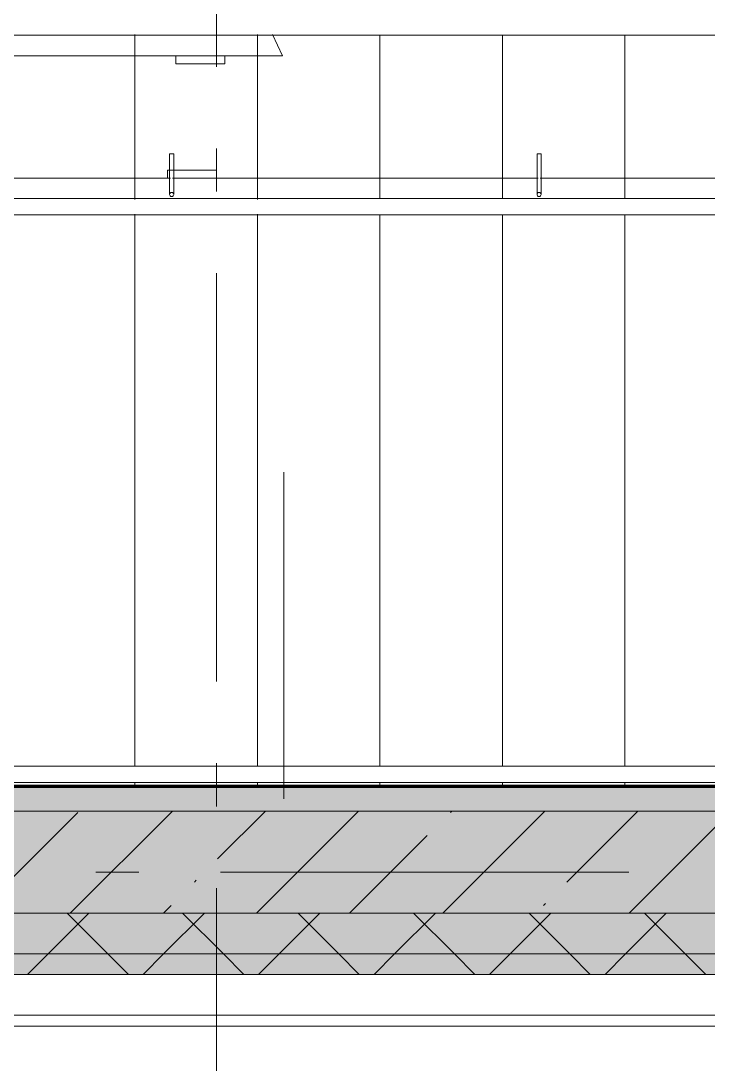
# Model space of a CAD drawing. Header units: millimetres. Extents: x -537608 to 253996, y -217170 to 186033.
# Drawn here: x -295341 to -293657, y 430 to 2985 of the extents above; entities that cross this region are included whole.
import ezdxf

# ---------------------------------------------------------------- set-up
doc = ezdxf.new("R2010")
doc.units = ezdxf.units.MM
doc.layers.add('16) Лак 1.6м', color=160, linetype='Continuous', lineweight=90)
doc.layers.add('PDF _Геометрия', color=7, linetype='Continuous')
doc.layers.add('PDF _Сплошная заливка', color=7, linetype='Continuous', true_color=0xffffff)

msp = doc.modelspace()

# ---------------------------------------------------------------- hatches: boundary and pattern name
at = {"layer": 'PDF _Сплошная заливка', "true_color": 0x56bc34, "transparency": 33554559}
h = msp.add_hatch(color=85, dxfattribs=at)
h.paths.add_polyline_path([(-291711.3546, 1049.3435), (-291711.3546, 1109.3442), (-297761.3568, 1109.3442), (-297761.3568, 1049.3435), (-292091.069, 1049.3435)], flags=0)
h.paths.add_polyline_path([(-298761.3568, 1049.3435), (-298761.3568, 1109.3442), (-298931.3584, 1109.3442), (-298931.3584, 1049.3435), (-298794.8955, 1049.3435)], flags=0)
at = {"layer": 'PDF _Сплошная заливка', "transparency": 33554559}
h = msp.add_hatch(color=256, dxfattribs=at)
h.paths.add_polyline_path([(-291661.3544, 799.3446), (-291461.3557, 799.3446), (-291461.3557, 1049.3435), (-297761.3568, 1049.3435), (-297761.3568, 799.3446), (-291672.0805, 799.3446)], flags=0)
h.paths.add_polyline_path([(-298761.3568, 799.3446), (-298761.3568, 1049.3435), (-298931.3584, 1049.3435), (-298931.3584, 799.3446), (-298794.8955, 799.3446)], flags=0)
h = msp.add_hatch(color=256, dxfattribs=at)
h.paths.add_polyline_path([(-291511.3559, 699.3442), (-291511.3559, 799.3446), (-297824.3565, 799.3446), (-297824.3565, 699.3442), (-291561.3561, 699.3442)], flags=0)
h.paths.add_polyline_path([(-298961.3577, 699.3442), (-298699.356, 699.3442), (-298699.356, 799.3446), (-298961.3577, 799.3446), (-298961.3577, 787.667)], flags=0)
h.paths.add_polyline_path([(-300942.9067, 699.3442), (-299461.3555, 699.3442), (-299461.3555, 799.3446), (-300942.9067, 799.3446)], flags=0)
h.paths.add_polyline_path([(-301942.9067, 699.3442), (-301942.9067, 799.3446), (-303150.9122, 799.3446), (-303150.9122, 699.3442), (-302146.8044, 699.3442)], flags=0)
h.paths.add_polyline_path([(-307970.9122, 699.3442), (-307970.9122, 799.3446), (-309150.912, 799.3446), (-309150.912, 699.3442), (-308012.6536, 699.3442)], flags=0)
h.paths.add_polyline_path([(-305498.7176, 699.3442), (-304970.9123, 699.3442), (-304970.9123, 799.3446), (-306150.9121, 799.3446), (-306150.9121, 699.3442)], flags=0)
h.paths.add_polyline_path([(-310970.912, 699.3442), (-310970.912, 799.3446), (-312150.9119, 799.3446), (-312150.9119, 699.3442), (-311364.5669, 699.3442)], flags=0)
h.paths.add_polyline_path([(-313970.9119, 699.3442), (-313970.9119, 799.3446), (-315150.9119, 799.3446), (-315150.9119, 699.3442), (-314716.4758, 699.3442)], flags=0)
h.paths.add_polyline_path([(-318150.9161, 699.3442), (-316970.9161, 699.3442), (-316970.9161, 799.3446), (-318150.9161, 799.3446)], flags=0)
h.paths.add_polyline_path([(-320163.3342, 699.3442), (-319970.916, 699.3442), (-319970.916, 799.3446), (-321450.9172, 799.3446), (-321450.9172, 699.3442), (-320582.325, 699.3442)], flags=0)
h.paths.add_polyline_path([(-324450.9171, 699.3442), (-323270.9173, 699.3442), (-323270.9173, 799.3446), (-324450.9171, 799.3446)], flags=0)
h.paths.add_polyline_path([(-326270.9172, 699.3442), (-326270.9172, 799.3446), (-327450.917, 799.3446), (-327450.917, 699.3442), (-326448.1699, 699.3442)], flags=0)
h.paths.add_polyline_path([(-329270.9171, 699.3442), (-329270.9171, 799.3446), (-330450.9212, 799.3446), (-330450.9212, 699.3442), (-329381.0923, 699.3442)], flags=0)
h.paths.add_polyline_path([(-333151.992, 699.3442), (-332270.917, 699.3442), (-332270.917, 799.3446), (-333450.9168, 799.3446), (-333450.9168, 699.3442)], flags=0)
h.paths.add_polyline_path([(-335270.9212, 699.3442), (-335270.9212, 799.3446), (-336450.9211, 799.3446), (-336450.9211, 699.3442), (-335665.928, 699.3442)], flags=0)
h.paths.add_polyline_path([(-338270.9168, 699.3442), (-338270.9168, 799.3446), (-339511.363, 799.3446), (-339511.363, 699.3442), (-339017.8456, 699.3442)], flags=0)
h.paths.add_polyline_path([(-341211.3702, 699.3442), (-341211.3702, 799.3446), (-342511.3672, 799.3446), (-342511.3672, 699.3442), (-341531.7729, 699.3442)], flags=0)
h.paths.add_polyline_path([(-344464.6997, 699.3442), (-344211.3658, 699.3442), (-344211.3658, 799.3446), (-345511.3714, 799.3446), (-345511.3714, 699.3442), (-344883.6905, 699.3442)], flags=0)
h.paths.add_polyline_path([(-348511.367, 699.3442), (-347211.3701, 699.3442), (-347211.3701, 799.3446), (-348511.367, 799.3446)], flags=0)
h.paths.add_polyline_path([(-349911.5538, 699.3442), (-349386.3707, 699.3442), (-349386.3707, 799.3446), (-359224.3735, 799.3446), (-359224.3735, 699.3442), (-351587.5169, 699.3442)], flags=0)
h.paths.add_polyline_path([(-360805.2708, 699.3442), (-360099.3686, 699.3442), (-360099.3686, 799.3446), (-368361.3744, 799.3446), (-368361.3744, 699.3442), (-361643.2523, 699.3442)], flags=0)
h = msp.add_hatch(color=256, dxfattribs=at)
h.paths.add_polyline_path([(-291672.0805, 649.3439), (-291561.3561, 649.3439), (-291561.3561, 699.3442), (-297824.3565, 699.3442), (-297824.3565, 649.3439), (-291688.3546, 649.3439)], flags=0)
h.paths.add_polyline_path([(-299632.8727, 649.3439), (-299461.3555, 649.3439), (-299461.3555, 699.3442), (-300942.9067, 699.3442), (-300942.9067, 649.3439), (-300470.8499, 649.3439)], flags=0)
h.paths.add_polyline_path([(-298699.356, 649.3439), (-298699.356, 699.3442), (-298961.3577, 699.3442), (-298961.3577, 649.3439), (-298794.8955, 649.3439)], flags=0)
h.paths.add_polyline_path([(-301942.9067, 649.3439), (-301942.9067, 699.3442), (-303150.9122, 699.3442), (-303150.9122, 649.3439), (-302146.8044, 649.3439)], flags=0)
h.paths.add_polyline_path([(-304970.9123, 649.3439), (-304970.9123, 699.3442), (-306150.9121, 699.3442), (-306150.9121, 649.3439), (-305498.7176, 649.3439)], flags=0)
h.paths.add_polyline_path([(-307970.9122, 649.3439), (-307970.9122, 699.3442), (-309150.912, 699.3442), (-309150.912, 649.3439), (-308012.6536, 649.3439)], flags=0)
h.paths.add_polyline_path([(-310970.912, 649.3439), (-310970.912, 699.3442), (-312150.9119, 699.3442), (-312150.9119, 649.3439), (-311364.5669, 649.3439)], flags=0)
h.paths.add_polyline_path([(-313970.9119, 649.3439), (-313970.9119, 699.3442), (-315150.9119, 699.3442), (-315150.9119, 649.3439), (-314716.4758, 649.3439)], flags=0)
h.paths.add_polyline_path([(-320163.3342, 649.3439), (-319970.916, 649.3439), (-319970.916, 699.3442), (-321450.9172, 699.3442), (-321450.9172, 649.3439), (-320582.325, 649.3439)], flags=0)
h.paths.add_polyline_path([(-318150.9161, 649.3439), (-316970.9161, 649.3439), (-316970.9161, 699.3442), (-318150.9161, 699.3442)], flags=0)
h.paths.add_polyline_path([(-323270.9173, 649.3439), (-323270.9173, 699.3442), (-324450.9171, 699.3442), (-324450.9171, 649.3439), (-323934.2382, 649.3439)], flags=0)
h.paths.add_polyline_path([(-326448.1699, 649.3439), (-326270.9172, 649.3439), (-326270.9172, 699.3442), (-327450.917, 699.3442), (-327450.917, 649.3439), (-327286.1471, 649.3439)], flags=0)
h.paths.add_polyline_path([(-329381.0923, 649.3439), (-329270.9171, 649.3439), (-329270.9171, 699.3442), (-330450.9212, 699.3442), (-330450.9212, 649.3439), (-329800.0831, 649.3439)], flags=0)
h.paths.add_polyline_path([(-332270.917, 649.3439), (-332270.917, 699.3442), (-333450.9168, 699.3442), (-333450.9168, 649.3439), (-332314.0191, 649.3439)], flags=0)
h.paths.add_polyline_path([(-335665.928, 649.3439), (-335270.9212, 649.3439), (-335270.9212, 699.3442), (-336450.9211, 699.3442), (-336450.9211, 649.3439)], flags=0)
h.paths.add_polyline_path([(-339017.8456, 649.3439), (-338270.9168, 649.3439), (-338270.9168, 699.3442), (-339511.363, 699.3442), (-339511.363, 649.3439)], flags=0)
h.paths.add_polyline_path([(-341531.7729, 649.3439), (-341211.3702, 649.3439), (-341211.3702, 699.3442), (-342511.3672, 699.3442), (-342511.3672, 649.3439), (-342369.7545, 649.3439)], flags=0)
h.paths.add_polyline_path([(-344211.3658, 649.3439), (-344211.3658, 699.3442), (-345511.3714, 699.3442), (-345511.3714, 649.3439), (-344464.6997, 649.3439)], flags=0)
h.paths.add_polyline_path([(-347397.6265, 649.3439), (-347211.3701, 649.3439), (-347211.3701, 699.3442), (-348511.367, 699.3442), (-348511.367, 649.3439), (-348235.5994, 649.3439)], flags=0)
h.paths.add_polyline_path([(-349386.3707, 649.3439), (-349386.3707, 699.3442), (-359224.3735, 699.3442), (-359224.3735, 649.3439), (-349911.5538, 649.3439)], flags=0)
h.paths.add_polyline_path([(-360099.3686, 649.3439), (-360099.3686, 699.3442), (-368461.3748, 699.3442), (-368461.3748, 649.3439), (-360805.2708, 649.3439)], flags=0)

# ---------------------------------------------------------------- linework, layer by layer
at = {"layer": '16) Лак 1.6м'}
msp.add_lwpolyline([(-295996.3561, 5249.3442), (-295996.3561, 4759.3447), (-296961.3577, 4759.3447), (-296961.3577, 4389.3444), (-291521.3543, 4389.3444), (-291521.3543, 1359.1708), (-291771.3553, 1359.1708), (-291771.3553, 1109.3442), (-298901.3591, 1109.3442), (-298901.3591, 8489.3447), (-298761.3568, 8489.3447)], dxfattribs=at)
at = {"layer": 'PDF _Геометрия', "color": 253, "lineweight": 9, "true_color": 0xaaaaaa}
for p, q in [((-294861.3574, 3872.2543), (-294861.3574, 2872.2543)), ((-295061.3582, 2951.3258), (-295061.3582, 2899.3449)), ((-295061.3582, 2951.3258), (-295061.3582, 2899.3449)), ((-294761.3569, 2899.3449), (-294761.3569, 2951.3258)), ((-294761.3569, 2951.3258), (-294761.3569, 2899.3449)), ((-294699.9676, 2899.3449), (-294724.2055, 2951.3258)), ((-294461.3556, 2599.3436), (-294461.3556, 2949.9092)), ((-294461.3556, 2949.9092), (-294461.3556, 2599.3436)), ((-294161.3543, 2599.3436), (-294161.3543, 2949.8963)), ((-294161.3543, 2949.8963), (-294161.3543, 2599.3436)), ((-293861.3574, 2599.3436), (-293861.3574, 2949.8833)), ((-293861.3574, 2949.8833), (-293861.3574, 2599.3436)), ((-295361.3552, 2899.3449), (-295061.3582, 2899.3449)), ((-295061.3582, 2899.3449), (-295061.3582, 2599.3436)), ((-295061.3582, 2599.3436), (-295061.3582, 2899.3449)), ((-295061.3582, 2899.3449), (-294761.3569, 2899.3449)), ((-294761.3569, 2599.3436), (-294761.3569, 2899.3449)), ((-294761.3569, 2899.3449), (-294761.3569, 2599.3436)), ((-294761.3569, 2899.3449), (-294699.9676, 2899.3449)), ((-294861.3574, 2672.2534), (-294861.3574, 2566.4207)), ((-295061.3582, 2599.3436), (-295361.3552, 2599.3436)), ((-294973.8578, 2599.3436), (-295061.3582, 2599.3436)), ((-295061.3582, 2599.3436), (-295061.3582, 2547.3648)), ((-295061.3582, 2547.3648), (-295061.3582, 2599.3436)), ((-294761.3569, 2599.3436), (-294968.8543, 2599.3436)), ((-294461.3556, 2599.3436), (-294761.3569, 2599.3436)), ((-294761.3569, 2599.3436), (-294761.3569, 2547.3648)), ((-294761.3569, 2547.3648), (-294761.3569, 2599.3436)), ((-294161.3543, 2599.3436), (-294461.3556, 2599.3436)), ((-294461.3556, 2599.3436), (-294461.3556, 2548.8439)), ((-294461.3556, 2548.8439), (-294461.3556, 2599.3436)), ((-294073.854, 2599.3436), (-294161.3543, 2599.3436)), ((-294161.3543, 2599.3436), (-294161.3543, 2548.8439)), ((-294161.3543, 2548.8439), (-294161.3543, 2599.3436)), ((-293861.3574, 2599.3436), (-294068.8548, 2599.3436)), ((-293561.3561, 2599.3436), (-293861.3574, 2599.3436)), ((-293861.3574, 2599.3436), (-293861.3574, 2548.8439)), ((-293861.3574, 2548.8439), (-293861.3574, 2599.3436)), ((-295061.3582, 2511.3244), (-295061.3582, 1159.3444)), ((-295061.3582, 1159.3444), (-295061.3582, 2511.3244)), ((-294761.3569, 2511.3244), (-294761.3569, 1159.3444)), ((-294761.3569, 1159.3444), (-294761.3569, 2511.3244)), ((-294461.3556, 2509.8453), (-294461.3556, 1159.3444)), ((-294461.3556, 1159.3444), (-294461.3556, 2509.8453)), ((-294161.3543, 2509.8453), (-294161.3543, 1159.3444)), ((-294161.3543, 1159.3444), (-294161.3543, 2509.8453)), ((-293861.3574, 2509.8453), (-293861.3574, 1159.3444)), ((-293861.3574, 1159.3444), (-293861.3574, 2509.8453)), ((-294861.3574, 2366.4219), (-294861.3574, 1366.4198)), ((-294861.3574, 1166.4212), (-294861.3574, 1060.5884)), ((-295061.3582, 1119.3446), (-295061.3582, 1109.3442)), ((-295061.3582, 1109.3442), (-295061.3582, 1119.3446)), ((-294761.3569, 1119.3446), (-294761.3569, 1109.3442)), ((-294761.3569, 1109.3442), (-294761.3569, 1119.3446)), ((-294461.3556, 1119.3446), (-294461.3556, 1109.3442)), ((-294461.3556, 1109.3442), (-294461.3556, 1119.3446)), ((-294161.3543, 1119.3446), (-294161.3543, 1109.3442)), ((-294161.3543, 1109.3442), (-294161.3543, 1119.3446)), ((-293861.3574, 1119.3446), (-293861.3574, 1109.3442)), ((-293861.3574, 1109.3442), (-293861.3574, 1119.3446)), ((-295051.4546, 899.3449), (-295157.2852, 899.3449)), ((-293851.4538, 899.3449), (-294851.4538, 899.3449)), ((-294861.3574, 860.5875), (-294861.3574, -139.4125))]:
    msp.add_line(p, q, dxfattribs=at)
at = {"layer": 'PDF _Геометрия', "lineweight": 9}
for p, q in [((-296856.0782, 2949.3451), (-292966.6347, 2949.3451)), ((-294961.3578, 2899.3449), (-294961.3578, 2879.3439)), ((-294841.3564, 2879.3439), (-294841.3564, 2899.3449)), ((-294961.3578, 2879.3439), (-294841.3564, 2879.3439)), ((-294976.3552, 2584.344), (-294976.3552, 2659.3443)), ((-294976.3552, 2659.3443), (-294976.3552, 2584.344)), ((-294976.1873, 2659.3443), (-294976.3552, 2659.3443)), ((-294976.3552, 2659.3443), (-294976.1873, 2659.3443)), ((-294976.1873, 2659.3443), (-294976.3552, 2659.3443)), ((-294976.3552, 2659.3443), (-294976.1873, 2659.3443)), ((-294975.6878, 2659.3443), (-294976.1873, 2659.3443)), ((-294976.1873, 2659.3443), (-294975.6878, 2659.3443)), ((-294975.6878, 2659.3443), (-294976.1873, 2659.3443)), ((-294976.1873, 2659.3443), (-294975.6878, 2659.3443)), ((-294974.8913, 2659.3443), (-294975.6878, 2659.3443)), ((-294975.6878, 2659.3443), (-294974.8913, 2659.3443)), ((-294974.8913, 2659.3443), (-294975.6878, 2659.3443)), ((-294975.6878, 2659.3443), (-294974.8913, 2659.3443)), ((-294974.8913, 2659.3443), (-294973.8578, 2659.3443)), ((-294973.8578, 2659.3443), (-294972.6521, 2659.3443)), ((-294972.6521, 2659.3443), (-294971.3561, 2659.3443)), ((-294971.3561, 2659.3443), (-294970.06, 2659.3443)), ((-294970.06, 2659.3443), (-294968.8543, 2659.3443)), ((-294968.8543, 2659.3443), (-294967.8209, 2659.3443)), ((-294967.8209, 2659.3443), (-294967.0243, 2659.3443)), ((-294967.0243, 2659.3443), (-294967.8209, 2659.3443)), ((-294967.8209, 2659.3443), (-294967.0243, 2659.3443)), ((-294967.0243, 2659.3443), (-294967.8209, 2659.3443)), ((-294967.0243, 2659.3443), (-294966.5248, 2659.3443)), ((-294966.5248, 2659.3443), (-294967.0243, 2659.3443)), ((-294967.0243, 2659.3443), (-294966.5248, 2659.3443)), ((-294966.5248, 2659.3443), (-294967.0243, 2659.3443)), ((-294966.5248, 2659.3443), (-294966.3569, 2659.3443)), ((-294966.3569, 2659.3443), (-294966.5248, 2659.3443)), ((-294966.5248, 2659.3443), (-294966.3569, 2659.3443)), ((-294966.3569, 2659.3443), (-294966.5248, 2659.3443)), ((-294966.3569, 2584.344), (-294966.3569, 2659.3443)), ((-294966.3569, 2659.3443), (-294966.3569, 2584.344)), ((-294076.3557, 2584.344), (-294076.3557, 2659.3443)), ((-294076.3557, 2659.3443), (-294076.3557, 2584.344)), ((-294076.1835, 2659.3443), (-294076.3557, 2659.3443)), ((-294076.3557, 2659.3443), (-294076.1835, 2659.3443)), ((-294076.1835, 2659.3443), (-294076.3557, 2659.3443)), ((-294076.3557, 2659.3443), (-294076.1835, 2659.3443)), ((-294075.684, 2659.3443), (-294076.1835, 2659.3443)), ((-294076.1835, 2659.3443), (-294075.684, 2659.3443)), ((-294075.684, 2659.3443), (-294076.1835, 2659.3443)), ((-294076.1835, 2659.3443), (-294075.684, 2659.3443)), ((-294074.8917, 2659.3443), (-294075.684, 2659.3443)), ((-294075.684, 2659.3443), (-294074.8917, 2659.3443)), ((-294074.8917, 2659.3443), (-294075.684, 2659.3443)), ((-294075.684, 2659.3443), (-294074.8917, 2659.3443)), ((-294074.8917, 2659.3443), (-294073.854, 2659.3443)), ((-294073.854, 2659.3443), (-294072.6483, 2659.3443)), ((-294072.6483, 2659.3443), (-294071.3565, 2659.3443)), ((-294071.3565, 2659.3443), (-294070.0605, 2659.3443)), ((-294070.0605, 2659.3443), (-294068.8548, 2659.3443)), ((-294068.8548, 2659.3443), (-294067.8214, 2659.3443)), ((-294067.8214, 2659.3443), (-294067.0248, 2659.3443)), ((-294067.0248, 2659.3443), (-294067.8214, 2659.3443)), ((-294067.8214, 2659.3443), (-294067.0248, 2659.3443)), ((-294067.0248, 2659.3443), (-294067.8214, 2659.3443)), ((-294067.0248, 2659.3443), (-294066.5253, 2659.3443)), ((-294066.5253, 2659.3443), (-294067.0248, 2659.3443)), ((-294067.0248, 2659.3443), (-294066.5253, 2659.3443)), ((-294066.5253, 2659.3443), (-294067.0248, 2659.3443)), ((-294066.5253, 2659.3443), (-294066.3574, 2659.3443)), ((-294066.3574, 2659.3443), (-294066.5253, 2659.3443)), ((-294066.5253, 2659.3443), (-294066.3574, 2659.3443)), ((-294066.3574, 2659.3443), (-294066.5253, 2659.3443)), ((-294066.3574, 2584.344), (-294066.3574, 2659.3443)), ((-294066.3574, 2659.3443), (-294066.3574, 2584.344)), ((-294861.3574, 2619.3446), (-294981.3544, 2619.3446)), ((-294981.3544, 2619.3446), (-294981.3544, 2599.3436)), ((-294861.3574, 2599.3436), (-294861.3574, 2619.3446)), ((-294976.3552, 2584.344), (-294976.3552, 2580.811)), ((-294976.3552, 2580.811), (-294976.3552, 2584.344)), ((-294976.3552, 2580.811), (-294976.3552, 2565.4583)), ((-294976.3552, 2565.4583), (-294976.3552, 2580.811)), ((-294966.3569, 2567.9643), (-294966.3569, 2584.344)), ((-294966.3569, 2584.344), (-294966.3569, 2567.9643)), ((-294076.3557, 2584.344), (-294076.3557, 2580.811)), ((-294076.3557, 2580.811), (-294076.3557, 2584.344)), ((-294076.3557, 2580.811), (-294076.3557, 2565.4583)), ((-294076.3557, 2565.4583), (-294076.3557, 2580.811)), ((-294066.3574, 2567.9643), (-294066.3574, 2584.344)), ((-294066.3574, 2584.344), (-294066.3574, 2567.9643)), ((-294976.3552, 2565.4583), (-294976.3552, 2559.3439)), ((-294976.3552, 2559.3439), (-294976.3552, 2565.4583)), ((-294966.3569, 2559.5958), (-294966.3569, 2567.9643)), ((-294966.3569, 2567.9643), (-294966.3569, 2559.5958)), ((-294966.3569, 2559.3439), (-294966.3569, 2559.5958)), ((-294966.3569, 2559.5958), (-294966.3569, 2559.3439)), ((-294076.3557, 2565.4583), (-294076.3557, 2559.3439)), ((-294076.3557, 2559.3439), (-294076.3557, 2565.4583)), ((-294066.3574, 2559.5958), (-294066.3574, 2567.9643)), ((-294066.3574, 2567.9643), (-294066.3574, 2559.5958)), ((-294066.3574, 2559.3439), (-294066.3574, 2559.5958)), ((-294066.3574, 2559.5958), (-294066.3574, 2559.3439)), ((-292966.6347, 2549.3434), (-296856.0782, 2549.3434)), ((-296856.0782, 2509.3437), (-292966.6347, 2509.3437)), ((-294696.6865, 1079.3449), (-294696.6865, 1879.344)), ((-292279.5925, 1159.3444), (-297199.595, 1159.3444)), ((-297761.3568, 1109.3442), (-291771.3553, 1109.3442)), ((-297199.595, 1119.3446), (-292279.5925, 1119.3446)), ((-291711.3546, 1049.3435), (-297761.3568, 1049.3435)), ((-297761.3568, 1049.3435), (-291711.3546, 1049.3435)), ((-295219.6176, 799.3446), (-294969.6165, 1049.3435)), ((-294858.6705, 932.1905), (-294741.5153, 1049.3435)), ((-294763.4194, 799.3446), (-294513.4184, 1049.3435)), ((-294307.2213, 799.3446), (-294057.2202, 1049.3435)), ((-294288.426, 1046.2389), (-294285.3214, 1049.3435)), ((-294003.3017, 875.1652), (-293829.1233, 1049.3435)), ((-293851.0232, 799.3446), (-293601.0264, 1049.3435)), ((-295447.7145, 799.3446), (-295200.818, 1046.2389)), ((-294535.3182, 799.3446), (-294345.4491, 989.2136)), ((-294915.6979, 875.1652), (-294910.9528, 879.9059)), ((-294991.5163, 799.3446), (-294972.7211, 818.1398)), ((-294060.3248, 818.1398), (-294055.584, 822.8828)), ((-297824.3565, 799.3446), (-291688.3546, 799.3446)), ((-291688.3546, 799.3446), (-297761.3568, 799.3446)), ((-295273.9667, 699.3442), (-295173.9663, 799.3446)), ((-295127.3893, 699.3442), (-295227.3897, 799.3446)), ((-294991.1202, 699.3442), (-294891.1241, 799.3446)), ((-294844.547, 699.3442), (-294944.5475, 799.3446)), ((-294708.278, 699.3442), (-294608.2775, 799.3446)), ((-294561.7048, 699.3442), (-294661.7052, 799.3446)), ((-294425.4357, 699.3442), (-294325.4353, 799.3446)), ((-294278.8626, 699.3442), (-294378.863, 799.3446)), ((-294142.5935, 699.3442), (-294042.5931, 799.3446)), ((-293996.0203, 699.3442), (-294096.0208, 799.3446)), ((-293859.7513, 699.3442), (-293759.7508, 799.3446)), ((-293713.1781, 699.3442), (-293813.1786, 799.3446)), ((-297824.3565, 699.3442), (-291688.3546, 699.3442)), ((-295323.967, 649.3439), (-295273.9667, 699.3442)), ((-295077.3891, 649.3439), (-295127.3893, 699.3442)), ((-295041.1204, 649.3439), (-294991.1202, 699.3442)), ((-294794.5468, 649.3439), (-294844.547, 699.3442)), ((-294758.2782, 649.3439), (-294708.278, 699.3442)), ((-294511.7046, 649.3439), (-294561.7048, 699.3442)), ((-294475.436, 649.3439), (-294425.4357, 699.3442)), ((-294228.8623, 649.3439), (-294278.8626, 699.3442)), ((-294192.5937, 649.3439), (-294142.5935, 699.3442)), ((-293946.0201, 649.3439), (-293996.0203, 699.3442)), ((-293909.7515, 649.3439), (-293859.7513, 699.3442)), ((-293663.1779, 649.3439), (-293713.1781, 699.3442)), ((-297824.3565, 649.3439), (-291688.3546, 649.3439)), ((-291688.3546, 549.3435), (-297824.3565, 549.3435)), ((-291688.3546, 522.3433), (-297824.3565, 522.3433))]:
    msp.add_line(p, q, dxfattribs=at)
for centre, radius in [((-294971.356, 2559.3444), 5.0009), ((-294971.356, 2559.3444), 5.0009), ((-294071.3559, 2559.3454), 4.9999), ((-294071.3559, 2559.3454), 4.9999)]:
    msp.add_circle(centre, radius, dxfattribs=at)

doc.saveas('drawing.dxf')
